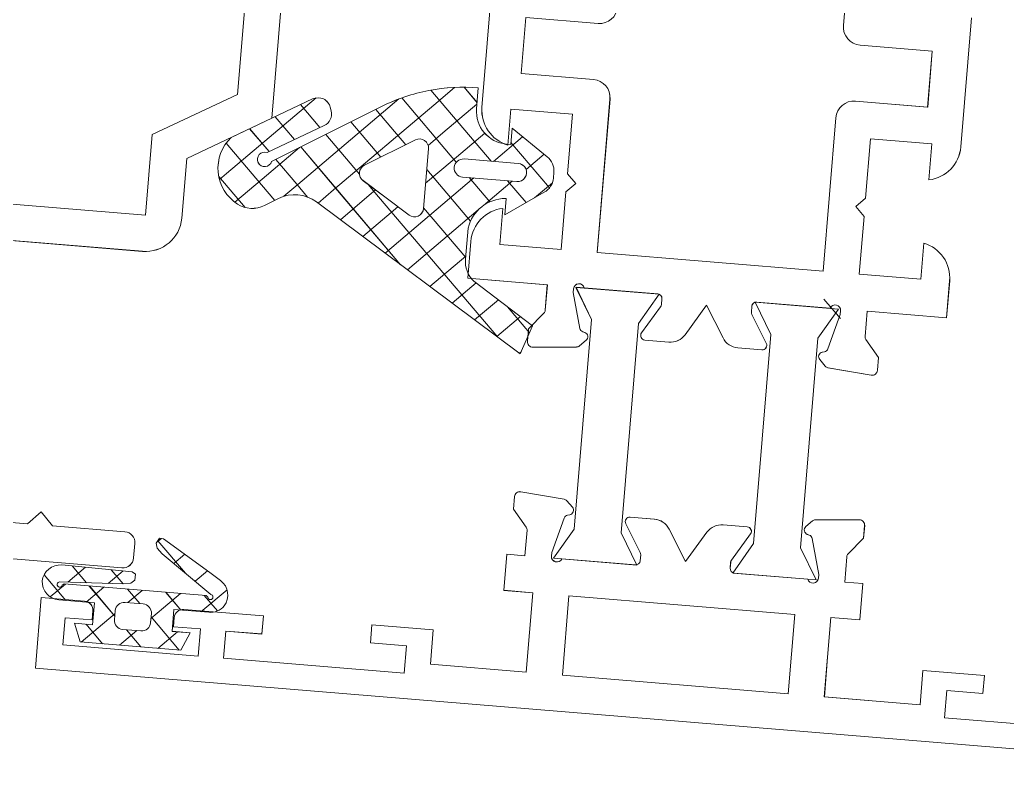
# Model space of a CAD drawing. Header units: millimetres. Extents: x 26282 to 30760, y 1404 to 4574.
# Drawn here: x 29356.2 to 29361.65, y 3486.74 to 3490.9 of the extents above; entities that cross this region are included whole.
import ezdxf

# ---------------------------------------------------------------- set-up
doc = ezdxf.new("R2010")
doc.units = ezdxf.units.MM
doc.header["$LTSCALE"] = 0.25
doc.layers.add('AB-DUV', color=4, linetype='Continuous', lineweight=50)
doc.layers.add('DOĞRAMA', color=30, linetype='Continuous', lineweight=20)

# ---------------------------------------------------------------- blocks, each defined once
blk = doc.blocks.new('CHD60E27', base_point=(-138.6, 7.85))
at = {"color": 1, "linetype": 'Continuous'}
for p, q in [((-115.729976, 50.516652), (-114.729976, 49.516652)), ((-115.729976, 50.516652), (-114.729976, 49.516652)), ((-137.2, 16.75), (-135.7, 16.75)), ((-135.7, 16.75), (-135.7, 15.25))]:
    blk.add_line(p, q, dxfattribs=at)
at = {"color": 40, "linetype": 'Continuous'}
for points in [[(-137.2, 68.05), (-137.2, 58.05), (-135.7, 58.05), (-135.7, 60.05), (-134.7, 60.05), (-134.7, 56.65), (-136.6, 56.65), (-136.6, 51.35), (-134.4, 51.35), (-132.2, 51.35), (-132.2, 52.95), (-130.2, 52.95), (-130.2, 51.95), (-128.790992, 51.95, 0.176327), (-128.630295, 52.008489), (-127.7, 52.789099), (-127, 52.789099, -0.43976), (-126.701142, 52.462953), (-126.911671, 50.056591, -0.176327), (-126.983943, 49.901604), (-127.323223, 49.562323, -0.577351), (-127.741481, 49.674394), (-127.772347, 49.789587, 0.267949), (-127.949124, 49.966363), (-129.9, 50.489099), (-130.1, 50.489099, 0.842899), (-130.2, 49.906257), (-130.2, 45.839099, 0.414213), (-129.949998, 45.589099), (-129.628806, 45.589099, 0.137838), (-129.498553, 45.625711), (-127.980252, 46.552487, -0.585341), (-127.6, 46.339099), (-127.6, 45.002615, -0.261351), (-128.07899, 44.149065), (-129.797634, 43.1), (-128.07899, 42.050935, -0.261351), (-127.6, 41.197385), (-127.6, 39.8609, -0.585341), (-127.980252, 39.647512), (-129.498554, 40.574288, 0.137838), (-129.628807, 40.6109), (-129.95, 40.6109, 0.414213), (-130.199999, 40.360899), (-130.2, 36.293743, 0.842899), (-130.1, 35.710901), (-129.9, 35.7109), (-127.949123, 36.233636, 0.267949), (-127.772347, 36.410413), (-127.741481, 36.525605, -0.577351), (-127.323223, 36.637676), (-126.983943, 36.298396, -0.176327), (-126.911671, 36.143409), (-126.701141, 33.737047, -0.43976), (-127, 33.4109), (-127.7, 33.4109), (-128.630295, 34.191511, 0.176327), (-128.790992, 34.25), (-130.2, 34.25), (-130.2, 33.25), (-132.2, 33.25), (-132.2, 34.85), (-136.6, 34.85), (-136.6, 29.55), (-134.7, 29.55), (-134.7, 26.15), (-135.7, 26.15), (-135.7, 28.15), (-137.2, 28.15), (-137.2, 18.15), (-135.7, 18.15), (-135.7, 20.15), (-134.7, 20.15), (-134.7, 15.75, -0.414213), (-135.199999, 15.25), (-135.7, 15.25), (-135.7, 16.75), (-137.2, 16.75), (-137.2, 9.25), (-135.7, 9.25), (-135.7, 10.75), (-135.2, 10.75, -0.414213), (-134.699999, 10.25), (-134.7, 7.85), (-138.6, 7.85), (-138.6, 7.85), (-138.6, 78.35)], [(-98.599999, 29.85), (-105.740408, 29.85, -0.356298), (-107.699999, 31.450001), (-105.7, 31.45), (-105.7, 34.85), (-109, 34.85), (-109.5, 35.35), (-110, 34.85), (-113.2, 34.85), (-113.2, 31.45), (-111.2, 31.45, -0.356298), (-113.159592, 29.85), (-115.2, 29.85), (-115.2, 34.25), (-116.609007, 34.25, 0.176327), (-116.769704, 34.191511), (-117.7, 33.4109), (-118.4, 33.4109, -0.43976), (-118.698859, 33.737047), (-118.488329, 36.143409, -0.176327), (-118.416057, 36.298397), (-118.076776, 36.637677, -0.577351), (-117.658519, 36.525604), (-117.627652, 36.410413, 0.267949), (-117.450876, 36.233636), (-115.5, 35.7109), (-115.3, 35.7109, 0.842899), (-115.2, 36.293744), (-115.2, 40.3609, 0.414213), (-115.45, 40.6109), (-115.771193, 40.6109, 0.137838), (-115.901446, 40.574288), (-117.419747, 39.647512, -0.585341), (-117.799999, 39.8609), (-117.8, 41.197384, -0.261351), (-117.32101, 42.050935), (-115.602366, 43.1), (-117.321009, 44.149064, -0.261351), (-117.8, 45.002615), (-117.8, 46.339099, -0.585341), (-117.419747, 46.552488), (-115.901445, 45.625712, 0.137838), (-115.771193, 45.5891), (-115.45, 45.589099, 0.414213), (-115.199999, 45.8391), (-115.2, 49.906257, 0.842899), (-115.3, 50.489099), (-115.5, 50.489099), (-117.450876, 49.966364, 0.267949), (-117.627653, 49.789587), (-117.658518, 49.674395, -0.577351), (-118.076776, 49.562322), (-118.416057, 49.901603, -0.176327), (-118.488329, 50.056591), (-118.698858, 52.462953, -0.43976), (-118.4, 52.789099), (-117.7, 52.789099), (-116.769704, 52.008489, 0.176327), (-116.609007, 51.95), (-115.2, 51.95), (-115.2, 56.35), (-113.159591, 56.35, -0.356297), (-111.199999, 54.75), (-113.2, 54.75), (-113.2, 51.35), (-110, 51.35), (-109.5, 50.85), (-109, 51.35), (-105.7, 51.35), (-105.7, 54.75), (-107.7, 54.75, -0.356297), (-105.740408, 56.35), (-98.6, 56.35, -0.414213)]]:
    blk.add_lwpolyline(points, format="xyb", dxfattribs=at)
blk.add_lwpolyline([(-80.6, 43.1), (-80.6, 49.35), (-99.6, 49.35, -0.414213), (-100.6, 50.35), (-100.6, 54.35), (-103.7, 54.35), (-103.7, 50.35, -0.414213), (-104.699999, 49.350001), (-113.2, 49.35), (-113.2, 36.85), (-104.7, 36.85, -0.414213), (-103.699999, 35.850001), (-103.7, 31.85), (-100.6, 31.85), (-100.6, 35.85, -0.414213), (-99.6, 36.85), (-80.6, 36.85), (-80.6, 43.1)], format="xyb", close=True, dxfattribs=at)
at = {"color": 4, "linetype": 'Continuous'}
for points in [[(-130.210348, 45.762166), (-128.497348, 46.762166), (-122.710348, 46.762166), (-116.923348, 46.762166), (-115.210348, 45.762166), (-115.210348, 50.362166), (-116.910348, 49.362166), (-122.710348, 49.362166), (-128.510348, 49.362166), (-130.210348, 50.362166), (-130.210348, 45.762166)], [(-128.497348, 39.437833), (-130.210348, 40.437833), (-130.210348, 35.837833), (-128.510348, 36.837833), (-122.710348, 36.837833), (-116.910348, 36.837833), (-115.210348, 35.837833), (-115.210348, 40.437833), (-116.923348, 39.437833), (-122.710348, 39.437833), (-128.497348, 39.437833)]]:
    blk.add_lwpolyline(points, close=True, dxfattribs=at)
at = {"color": 40, "linetype": 'Continuous'}
blk.add_lwpolyline([(-134.4, 49.35), (-136.6, 49.35), (-136.6, 36.85), (-132.2, 36.85), (-132.2, 49.35), (-134.4, 49.35)], close=True, dxfattribs=at)
blk = doc.blocks.new('CHD10-3111', base_point=(3855.389827, -8975.811796))
at = {"color": 40, "linetype": 'Continuous'}
blk.add_lwpolyline([(3855.389827, -8949.111796), (3879.389827, -8949.111796), (3879.389827, -8971.111796), (3877.889827, -8971.111796), (3877.889827, -8970.611796), (3875.789827, -8970.611796, 0.414276), (3875.289827, -8971.111902), (3875.289827, -8973.411796), (3875.891113, -8973.764938, -0.44986), (3875.948899, -8974.058621), (3874.687602, -8975.51474, -0.717959), (3873.789827, -8975.211796), (3873.789827, -8970.111796, -0.414242), (3874.789923, -8969.111796), (3876.40713, -8969.111796, 0.409111), (3877.406977, -8968.129248), (3877.703866, -8951.120522, 0.419335), (3877.203942, -8950.611796), (3858.289827, -8950.611796, 0.414214), (3857.789827, -8951.111796), (3857.789827, -8954.510299, 0.096347), (3857.826278, -8954.697709), (3862.331086, -8965.847499, -0.096289), (3862.789827, -8968.20752), (3862.789827, -8975.311796, -0.679855), (3861.925103, -8975.653814), (3860.044019, -8973.648631, -0.65679), (3860.189935, -8973.311796), (3861.289827, -8973.311796, 0.414214), (3861.489827, -8973.111796), (3861.489827, -8968.20752, 0.096295), (3861.125704, -8966.334383), (3856.526235, -8954.950297, -0.096289), (3856.489827, -8954.762994), (3856.489827, -8952.011796), (3855.389827, -8952.011796), (3855.389827, -8949.111796)], format="xyb", close=True, dxfattribs=at)
blk = doc.blocks.new('CHD60E28', base_point=(0, -82.8))
at = {"color": 40, "linetype": 'Continuous'}
for points in [[(7.9, -49.7), (7.9, -53.705341), (8.61934, -54.4), (7.9, -55.094658), (7.9, -59.1, -0.414213), (7.3, -59.699999), (6.5, -59.7, -0.414213), (5.9, -59.099999), (5.9, -49.7)], [(42.5, -65.3), (31.308076, -65.3), (28.71, -60.8), (25.4, -60.8, -0.414213), (23.4, -58.799999), (23.4, -48.4)]]:
    blk.add_lwpolyline(points, format="xyb", dxfattribs=at)
blk.add_lwpolyline([(65, -43.55084), (65, -28.301681, 0.414213), (62, -25.301681), (60, -25.30168), (60, -29), (25.4, -29), (25.4, -58.8), (29.864701, -58.8), (32.462777, -63.3), (38, -63.3), (38, -58.8), (65, -58.8), (65, -43.55084)], format="xyb", close=True, dxfattribs=at)
blk = doc.blocks.new('CHD50D23', base_point=(110.983776, 153.85743))
at = {"color": 1, "linetype": 'Continuous'}
for p, q in [((117.791548, 170.671326), (119.381447, 172.261226)), ((119.568875, 171.841832), (119.206204, 172.204502)), ((119.457419, 170.215877), (121.244586, 172.003044)), ((124.138771, 167.271936), (119.568875, 171.841832)), ((119.432791, 169.856596), (118.032092, 171.257294)), ((120.970782, 169.60792), (122.142332, 170.77947)), ((118.315634, 169.074092), (119.457419, 170.215877)), ((121.333881, 167.955505), (119.432791, 169.856596)), ((121.747604, 168.263422), (122.91966, 169.435477)), ((119.301305, 167.938443), (120.572703, 169.209841)), ((119.296707, 167.87136), (118.580823, 168.587243)), ((118.649877, 167.287015), (119.301305, 167.938443)), ((119.145191, 165.661009), (121.37384, 167.889658)), ((124.455498, 162.712568), (119.296707, 167.87136)), ((122.524426, 166.918923), (123.696988, 168.091485)), ((119.160623, 165.886123), (118.364104, 166.682642)), ((120.14134, 164.535837), (122.174977, 166.569474)), ((115.348278, 161.864095), (119.145191, 165.661009)), ((124.278265, 160.768481), (119.160623, 165.886123)), ((119.024539, 163.900887), (117.547506, 165.37792)), ((121.172168, 163.445345), (122.976114, 165.249291)), ((118.528593, 162.275512), (116.730908, 164.073197)), ((118.989078, 163.383575), (119.611946, 164.006444)), ((119.345191, 163.580234), (119.024539, 163.900887)), ((121.973305, 162.125161), (123.777251, 163.929107)), ((111.799457, 156.193954), (118.989078, 163.383575)), ((120.452072, 158.230713), (115.91431, 162.768475)), ((121.603057, 159.633594), (124.527445, 162.557981)), ((118.720503, 157.840961), (115.097712, 161.463753)), ((116.041968, 158.315145), (118.584254, 160.857431)), ((118.064864, 158.216721), (120.705574, 160.857431)), ((121.299351, 159.504754), (119.946674, 160.857431)), ((121.452072, 157.361288), (125.087016, 160.996232)), ((122.788808, 160.136617), (122.034401, 160.891024)), ((125.34237, 159.704376), (124.278265, 160.768481)), ((116.124999, 158.315145), (114.281114, 160.15903)), ((121.237452, 159.267988), (121.603057, 159.633594)), ((124.529431, 158.395995), (122.788808, 160.136617)), ((122.965684, 157.838422), (121.299351, 159.504754)), ((124.608099, 158.395995), (125.396213, 159.184109)), ((114.691525, 157.627299), (113.464516, 158.854308)), ((119.211984, 157.24252), (120.452072, 158.482608)), ((113.865869, 156.331635), (112.647918, 157.549586)), ((120.452072, 156.109392), (118.977527, 157.583937)), ((122.94395, 155.738834), (121.452072, 157.230713)), ((119.332913, 155.242129), (120.452072, 156.361288)), ((120.244395, 154.032291), (122.569534, 156.35743)), ((113.040212, 155.035971), (111.83132, 156.244863)), ((112.193401, 154.466577), (113.52755, 155.800727)), ((122.081038, 154.480426), (121.159141, 155.402323)), ((111.107571, 154.847292), (111.014722, 154.940141)), ((120.547923, 153.892221), (119.627241, 154.812903))]:
    blk.add_line(p, q, dxfattribs=at)
for points in [[(117.942326, 171.103172, -0.229763), (119.601084, 172.311706, -0.229763), (121.577, 171.756923), (124.065182, 167.454881, -0.472021), (123.686104, 166.442525), (123.493312, 166.376425, -0.353954), (122.651853, 166.698377), (120.910699, 169.711911, 2.506605), (120.443837, 169.422198), (123.974866, 163.603459, -0.068514), (125.058809, 161.099606, -0.068514), (125.425814, 158.395994), (124.268132, 158.395995, 0.414213), (122.468133, 156.595995), (122.468132, 156.35743), (123.368132, 156.35743), (121.951762, 154.2919, -0.247171), (121.127035, 153.857431), (120.80923, 153.85743, -0.247171), (119.984502, 154.2919), (118.568132, 156.35743), (119.468132, 156.35743), (119.468132, 156.395995, 0.347266), (117.672353, 158.315146), (115.962865, 158.315145, 0.239382), (114.781982, 157.769249), (112.588983, 154.327878), (110.983776, 154.890697), (118.422358, 166.775718, 0.283277), (118.436838, 168.874362), (117.984154, 169.620334, -0.264505), (117.942326, 171.103172)], [(118.960417, 162.96546), (118.120011, 161.622698, 0.58904), (118.543842, 160.857431), (121.854332, 160.857431, 0.584485), (122.281783, 161.616824), (120.652103, 164.302354, 0.558043), (119.800823, 164.308222), (118.960417, 162.96546)], [(120.952072, 159.35743, 0.414214), (120.452072, 158.85743), (120.452072, 155.85743, 1), (121.452072, 155.85743), (121.452072, 158.85743, 0.414214), (120.952072, 159.35743)]]:
    blk.add_lwpolyline(points, format="xyb", close=True, dxfattribs=at)
blk = doc.blocks.new('CHD40D08', base_point=(-2.21267, -2.905012))
at = {"color": 1, "linetype": 'Continuous'}
for p, q in [((0, 5.969856), (1.319355, 7.289211)), ((0.12533, 6.85077), (0.904473, 6.071627)), ((1.017205, 5.958895), (1.924654, 5.051445)), ((1.069674, 4.91821), (1.934707, 5.783243)), ((-2.21267, 4.946129), (-0.482761, 3.21622)), ((-2.21267, 3.757186), (-1.21267, 4.757186)), ((-0.632316, 3.21622), (0.904473, 4.753009)), ((0, 4.854779), (0.904473, 3.950306)), ((1.129836, 3.724943), (1.8882, 2.96658)), ((1.171493, 2.898708), (1.899747, 3.626962)), ((-2.21267, 2.824809), (-1.333018, 1.945157)), ((-2.21267, 1.635866), (-1.333018, 2.515518)), ((0.166981, 2.566478), (0.904473, 1.828986)), ((0.166982, 1.894197), (0.904473, 2.631688)), ((-2.21267, -0.485455), (-0.510996, 1.216219)), ((-0.604081, 1.21622), (0.039793, 0.572346)), ((2.045652, -0.469774), (3.706779, 1.191354)), ((3.601991, 1.252788), (3.846916, 1.007863)), ((-2.21267, 0.703488), (-1.21267, -0.296512)), ((0.039793, 0.572346), (0.904473, -0.292334)), ((0.061836, -0.332269), (0.904473, 0.510368)), ((2.524604, 0.208855), (3.086884, -0.353425)), ((0, -0.394105), (0.061836, -0.332269)), ((1.646901, -1.034763), (2.284292, -1.672154)), ((-0.000001, -1.509181), (0.092774, -1.601955)), ((0.092774, -1.601955), (1.325459, -2.834641)), ((0.115405, -2.400021), (0.904473, -1.610952))]:
    blk.add_line(p, q, dxfattribs=at)
for points in [[(3.56458, 1.274721), (3.853054, 1.105598), (3.839039, 0.882431), (2.197611, -1.814579), (1.801975, -2.439764, -0.413949), (0.422965, -2.750501, -0.119976), (0.112064, -2.393627, -0.119976), (-0.000001, -1.93378), (0, 0), (-1.21267, 0), (-1.21267, -1), (-2.21267, -0.565218), (-2.21267, 5.005452), (-1.21267, 5.396757), (-1.21267, 4.396757), (0, 4.396757), (0, 6.36622, -0.404548), (0.967353, 7.365686, -0.404548), (1.934706, 6.366219), (1.934707, 5.626366), (1.87951, 2.469611), (1.772015, 2.273538), (1.437813, 2.284888), (1.245523, 2.492312), (1.171532, 2.897929), (0.995458, 6.390233, 2.044702), (0.823804, 6.2417), (0.904473, 6.143585), (0.904473, -1.711145), (0.823804, -1.809259, 2.04471), (0.995459, -1.957792), (3.011747, 0.899087), (3.291174, 1.202272), (3.56458, 1.274721)], [(0.020535, 1.362666, 0.198912), (0.166982, 1.71622), (0.166981, 2.71622, 0.414213), (-0.333018, 3.21622), (-0.833018, 3.21622, 0.414213), (-1.333018, 2.71622), (-1.333018, 1.716219, 0.414213), (-0.833018, 1.21622), (-0.333018, 1.216219, 0.198912), (0.020535, 1.362666)]]:
    blk.add_lwpolyline(points, format="xyb", close=True, dxfattribs=at)
blk = doc.blocks.new('A$C3DEF5641')
at = {"layer": 'DOĞRAMA', "color": 163, "rotation": 90}
for name, p in [('CHD60E28', (451.083, 51.924)), ('CHD50D23', (449.332, 71.395)), ('CHD40D08', (433.332, 53.562))]:
    blk.add_blockref(name, p, dxfattribs=at)
at = {"layer": 'DOĞRAMA', "color": 163, "xscale": -1, "rotation": 270}
for name, p in [('CHD60E27', (423.083, 51.924)), ('CHD10-3111', (466.883, 87.924))]:
    blk.add_blockref(name, p, dxfattribs=at)
blk = doc.blocks.new('A$C187D15ED')
at = {"layer": 'DOĞRAMA', "color": 163, "xscale": 0.1, "yscale": 0.1, "zscale": 0.1, "rotation": 355.2754398313509}
blk.add_blockref('A$C3DEF5641', (9743.2711, 3280.6018, -134.2241), dxfattribs=at)
blk.add_blockref('A$C3DEF5641', (9743.2711, 3280.6018, -134.2241), dxfattribs=at)

msp = doc.modelspace()

# ---------------------------------------------------------------- block references
at = {"layer": 'AB-DUV', "ltscale": 100}
msp.add_blockref('A$C187D15ED', (19570.4239, 205.0275, 5.1264), dxfattribs=at)

# ---------------------------------------------------------------- next in the draw order: linework, layer by layer
at = {"layer": 'DOĞRAMA', "color": 1, "linetype": 'Continuous'}
for p, q in [((29358.5992, 3490.5228, -129.0977), (29358.4843, 3490.4255, -129.0977)), ((29358.5992, 3490.5228, -129.0977), (29358.4843, 3490.4255, -129.0977)), ((29358.7235, 3490.4388, -129.0977), (29358.6515, 3490.5238, -129.0977)), ((29358.7235, 3490.4388, -129.0977), (29358.6515, 3490.5238, -129.0977)), ((29357.8351, 3490.4651, -129.0977), (29357.342, 3490.0473, -129.0977)), ((29357.8351, 3490.4651, -129.0977), (29357.342, 3490.0473, -129.0977)), ((29358.5754, 3490.1495, -129.0977), (29358.3081, 3490.4651, -129.0977)), ((29358.5754, 3490.1495, -129.0977), (29358.3081, 3490.4651, -129.0977)), ((29358.8006, 3490.1158, -129.0977), (29358.4683, 3490.508, -129.0977)), ((29358.8006, 3490.1158, -129.0977), (29358.4683, 3490.508, -129.0977)), ((29358.2921, 3490.4592, -129.0977), (29357.7354, 3489.9875, -129.0977)), ((29358.2921, 3490.4592, -129.0977), (29357.7354, 3489.9875, -129.0977)), ((29357.8569, 3490.3013, -129.0977), (29357.7497, 3490.4279, -129.0977)), ((29357.8569, 3490.3013, -129.0977), (29357.7497, 3490.4279, -129.0977)), ((29358.4843, 3490.4255, -129.0977), (29357.9322, 3489.9576, -129.0977)), ((29358.4843, 3490.4255, -129.0977), (29357.9322, 3489.9576, -129.0977)), ((29358.7229, 3490.431, -129.0977), (29358.535, 3490.2718, -129.0977)), ((29358.7229, 3490.431, -129.0977), (29358.535, 3490.2718, -129.0977)), ((29357.7166, 3490.235, -129.0977), (29357.6094, 3490.3615, -129.0977)), ((29357.7166, 3490.235, -129.0977), (29357.6094, 3490.3615, -129.0977)), ((29358.3302, 3490.2069, -129.0977), (29358.1652, 3490.4016, -129.0977)), ((29358.3302, 3490.2069, -129.0977), (29358.1652, 3490.4016, -129.0977)), ((29358.192, 3490.138, -129.0977), (29358.0271, 3490.3326, -129.0977)), ((29358.192, 3490.138, -129.0977), (29358.0271, 3490.3326, -129.0977)), ((29357.5762, 3490.1687, -129.0977), (29357.4691, 3490.2951, -129.0977)), ((29357.5762, 3490.1687, -129.0977), (29357.4691, 3490.2951, -129.0977)), ((29358.0748, 3490.0442, -129.0977), (29357.8889, 3490.2636, -129.0977)), ((29358.0748, 3490.0442, -129.0977), (29357.8889, 3490.2636, -129.0977)), ((29358.535, 3490.2718, -129.0977), (29358.4536, 3490.2029, -129.0977)), ((29358.535, 3490.2718, -129.0977), (29358.4536, 3490.2029, -129.0977)), ((29358.7655, 3490.2705, -129.0977), (29358.5858, 3490.1182, -129.0977)), ((29358.7655, 3490.2705, -129.0977), (29358.5858, 3490.1182, -129.0977)), ((29358.9746, 3490.2511, -129.0977), (29358.8136, 3490.1147, -129.0977)), ((29358.9746, 3490.2511, -129.0977), (29358.8136, 3490.1147, -129.0977)), ((29357.5031, 3490.0228, -129.0977), (29357.3397, 3490.2157, -129.0977)), ((29357.5031, 3490.0228, -129.0977), (29357.3397, 3490.2157, -129.0977)), ((29357.9545, 3489.9542, -129.0977), (29357.7507, 3490.1947, -129.0977)), ((29357.9545, 3489.9542, -129.0977), (29357.7507, 3490.1947, -129.0977)), ((29359.1224, 3489.968, -129.0977), (29358.9099, 3490.2189, -129.0977)), ((29359.1224, 3489.968, -129.0977), (29358.9099, 3490.2189, -129.0977)), ((29357.7438, 3490.1912, -129.0977), (29357.5387, 3490.0174, -129.0977)), ((29357.7438, 3490.1912, -129.0977), (29357.5387, 3490.0174, -129.0977)), ((29358.6088, 3490.1101, -129.0977), (29358.5754, 3490.1495, -129.0977)), ((29358.6088, 3490.1101, -129.0977), (29358.5754, 3490.1495, -129.0977)), ((29359.0929, 3490.1547, -129.0977), (29358.9934, 3490.0704, -129.0977)), ((29359.0929, 3490.1547, -129.0977), (29358.9934, 3490.0704, -129.0977)), ((29357.7288, 3489.9885, -129.0977), (29357.6126, 3490.1257, -129.0977)), ((29357.7288, 3489.9885, -129.0977), (29357.6126, 3490.1257, -129.0977)), ((29358.5858, 3490.1182, -129.0977), (29358.4398, 3489.9945, -129.0977)), ((29358.5858, 3490.1182, -129.0977), (29358.4398, 3489.9945, -129.0977)), ((29357.444, 3489.8606, -129.0977), (29357.2986, 3490.0321, -129.0977)), ((29357.444, 3489.8606, -129.0977), (29357.2986, 3490.0321, -129.0977)), ((29357.342, 3490.0473, -129.0977), (29357.3029, 3490.0142, -129.0977)), ((29357.342, 3490.0473, -129.0977), (29357.3029, 3490.0142, -129.0977)), ((29358.6875, 3489.7852, -129.0977), (29358.4461, 3490.0702, -129.0977)), ((29358.6875, 3489.7852, -129.0977), (29358.4461, 3490.0702, -129.0977)), ((29357.5387, 3490.0174, -129.0977), (29357.3876, 3489.8894, -129.0977)), ((29357.5387, 3490.0174, -129.0977), (29357.3876, 3489.8894, -129.0977)), ((29357.6075, 3489.8996, -129.0977), (29357.5031, 3490.0228, -129.0977)), ((29357.6075, 3489.8996, -129.0977), (29357.5031, 3490.0228, -129.0977)), ((29357.7354, 3489.9875, -129.0977), (29357.6582, 3489.9221, -129.0977)), ((29357.7354, 3489.9875, -129.0977), (29357.6582, 3489.9221, -129.0977)), ((29357.7883, 3489.9182, -129.0977), (29357.7288, 3489.9885, -129.0977)), ((29357.7883, 3489.9182, -129.0977), (29357.7288, 3489.9885, -129.0977)), ((29358.1802, 3489.9199, -129.0977), (29358.1232, 3489.9871, -129.0977)), ((29358.1802, 3489.9199, -129.0977), (29358.1232, 3489.9871, -129.0977)), ((29358.7057, 3490.0233, -129.0977), (29358.2161, 3489.6084, -129.0977)), ((29358.7057, 3490.0233, -129.0977), (29358.2161, 3489.6084, -129.0977)), ((29358.794, 3489.8915, -129.0977), (29358.6806, 3490.0253, -129.0977)), ((29358.794, 3489.8915, -129.0977), (29358.6806, 3490.0253, -129.0977)), ((29358.9172, 3490.0058, -129.0977), (29358.7581, 3489.871, -129.0977)), ((29358.9172, 3490.0058, -129.0977), (29358.7581, 3489.871, -129.0977)), ((29358.9944, 3489.8871, -129.0977), (29358.8921, 3490.0079, -129.0977)), ((29358.9944, 3489.8871, -129.0977), (29358.8921, 3490.0079, -129.0977)), ((29359.1389, 3489.9971, -129.0977), (29359.0396, 3489.9129, -129.0977)), ((29359.1389, 3489.9971, -129.0977), (29359.0396, 3489.9129, -129.0977)), ((29357.9322, 3489.9576, -129.0977), (29357.8462, 3489.8848, -129.0977)), ((29357.9322, 3489.9576, -129.0977), (29357.8462, 3489.8848, -129.0977)), ((29358.3016, 3489.5445, -129.0977), (29357.9545, 3489.9542, -129.0977)), ((29358.3016, 3489.5445, -129.0977), (29357.9545, 3489.9542, -129.0977)), ((29358.1289, 3489.9277, -129.0977), (29357.9695, 3489.7927, -129.0977)), ((29358.1289, 3489.9277, -129.0977), (29357.9695, 3489.7927, -129.0977)), ((29358.1635, 3489.957, -129.0977), (29358.1289, 3489.9277, -129.0977)), ((29358.1635, 3489.957, -129.0977), (29358.1289, 3489.9277, -129.0977)), ((29358.8375, 3489.1442, -129.0977), (29358.1802, 3489.9199, -129.0977)), ((29358.8375, 3489.1442, -129.0977), (29358.1802, 3489.9199, -129.0977)), ((29358.2868, 3489.8649, -129.0977), (29358.0928, 3489.7005, -129.0977)), ((29358.2868, 3489.8649, -129.0977), (29358.0928, 3489.7005, -129.0977)), ((29358.7303, 3489.8475, -129.0977), (29358.3394, 3489.5163, -129.0977)), ((29358.7303, 3489.8475, -129.0977), (29358.3394, 3489.5163, -129.0977)), ((29358.661, 3489.5844, -129.0977), (29358.4286, 3489.8587, -129.0977)), ((29358.661, 3489.5844, -129.0977), (29358.4286, 3489.8587, -129.0977)), ((29358.6617, 3489.5927, -129.0977), (29358.4627, 3489.4241, -129.0977)), ((29358.6617, 3489.5927, -129.0977), (29358.4627, 3489.4241, -129.0977)), ((29358.7184, 3489.4442, -129.0977), (29358.586, 3489.332, -129.0977)), ((29358.7184, 3489.4442, -129.0977), (29358.586, 3489.332, -129.0977)), ((29358.8408, 3489.3512, -129.0977), (29358.7093, 3489.2399, -129.0977)), ((29358.8408, 3489.3512, -129.0977), (29358.7093, 3489.2399, -129.0977)), ((29360.7278, 3489.2472, -129.0977), (29360.6364, 3489.3551, -129.0977)), ((29360.7278, 3489.2472, -129.0977), (29360.6364, 3489.3551, -129.0977)), ((29360.7278, 3489.2472, -129.0977), (29360.6364, 3489.3551, -129.0977)), ((29360.7278, 3489.2472, -129.0977), (29360.6364, 3489.3551, -129.0977)), ((29359.0129, 3489.1692, -129.0977), (29358.8909, 3489.3131, -129.0977)), ((29359.0129, 3489.1692, -129.0977), (29358.8909, 3489.3131, -129.0977)), ((29358.9631, 3489.2583, -129.0977), (29358.8326, 3489.1478, -129.0977)), ((29358.9631, 3489.2583, -129.0977), (29358.8326, 3489.1478, -129.0977)), ((29358.966, 3489.0641, -129.0977), (29358.956, 3489.0556, -129.0977)), ((29358.966, 3489.0641, -129.0977), (29358.956, 3489.0556, -129.0977)), ((29356.9557, 3488.0119, -129.0977), (29356.9821, 3488.0343, -129.0977)), ((29356.9557, 3488.0119, -129.0977), (29356.9821, 3488.0343, -129.0977)), ((29357.1146, 3487.8426, -129.0977), (29356.9627, 3488.0219, -129.0977)), ((29357.1146, 3487.8426, -129.0977), (29356.9627, 3488.0219, -129.0977)), ((29357.0509, 3487.896, -129.0977), (29357.1115, 3487.9474, -129.0977)), ((29357.0509, 3487.896, -129.0977), (29357.1115, 3487.9474, -129.0977)), ((29356.4654, 3487.7931, -129.0977), (29356.5633, 3487.8761, -129.0977)), ((29356.4654, 3487.7931, -129.0977), (29356.5633, 3487.8761, -129.0977)), ((29356.5696, 3487.7898, -129.0977), (29356.4905, 3487.8831, -129.0977)), ((29356.5696, 3487.7898, -129.0977), (29356.4905, 3487.8831, -129.0977)), ((29356.689, 3487.7859, -129.0977), (29356.7708, 3487.8553, -129.0977)), ((29356.689, 3487.7859, -129.0977), (29356.7708, 3487.8553, -129.0977)), ((29356.7717, 3487.7833, -129.0977), (29356.7051, 3487.8619, -129.0977)), ((29356.7717, 3487.7833, -129.0977), (29356.7051, 3487.8619, -129.0977)), ((29357.1676, 3487.7983, -129.0977), (29357.2364, 3487.8565, -129.0977)), ((29357.1676, 3487.7983, -129.0977), (29357.2364, 3487.8565, -129.0977)), ((29356.4559, 3487.6918, -129.0977), (29356.3353, 3487.8342, -129.0977)), ((29356.4559, 3487.6918, -129.0977), (29356.3353, 3487.8342, -129.0977)), ((29356.3692, 3487.7116, -129.0977), (29356.4532, 3487.7828, -129.0977)), ((29356.3692, 3487.7116, -129.0977), (29356.4532, 3487.7828, -129.0977)), ((29356.5671, 3487.6826, -129.0977), (29356.6647, 3487.7653, -129.0977)), ((29356.5671, 3487.6826, -129.0977), (29356.6647, 3487.7653, -129.0977)), ((29356.7252, 3487.6061, -129.0977), (29356.5847, 3487.7719, -129.0977)), ((29356.7252, 3487.6061, -129.0977), (29356.5847, 3487.7719, -129.0977)), ((29356.8635, 3487.6749, -129.0977), (29356.7961, 3487.7545, -129.0977)), ((29356.8635, 3487.6749, -129.0977), (29356.7961, 3487.7545, -129.0977)), ((29356.7965, 3487.6804, -129.0977), (29356.8761, 3487.7479, -129.0977)), ((29356.7965, 3487.6804, -129.0977), (29356.8761, 3487.7479, -129.0977)), ((29357.2113, 3487.6387, -129.0977), (29357.3443, 3487.7514, -129.0977)), ((29357.2113, 3487.6387, -129.0977), (29357.3443, 3487.7514, -129.0977)), ((29356.9942, 3487.6513, -129.0977), (29357.0875, 3487.7304, -129.0977)), ((29356.9942, 3487.6513, -129.0977), (29357.0875, 3487.7304, -129.0977)), ((29357.0845, 3487.6461, -129.0977), (29357.0075, 3487.737, -129.0977)), ((29357.0845, 3487.6461, -129.0977), (29357.0075, 3487.737, -129.0977)), ((29357.291, 3487.6344, -129.0977), (29357.2189, 3487.7195, -129.0977)), ((29357.291, 3487.6344, -129.0977), (29357.2189, 3487.7195, -129.0977)), ((29356.9247, 3487.5925, -129.0977), (29356.9942, 3487.6513, -129.0977)), ((29356.9247, 3487.5925, -129.0977), (29356.9942, 3487.6513, -129.0977)), ((29357.0902, 3487.6394, -129.0977), (29357.0845, 3487.6461, -129.0977)), ((29357.0902, 3487.6394, -129.0977), (29357.0845, 3487.6461, -129.0977)), ((29357.2013, 3487.6302, -129.0977), (29357.2113, 3487.6387, -129.0977)), ((29357.2013, 3487.6302, -129.0977), (29357.2113, 3487.6387, -129.0977)), ((29356.5397, 3487.4629, -129.0977), (29356.7264, 3487.621, -129.0977)), ((29356.5397, 3487.4629, -129.0977), (29356.7264, 3487.621, -129.0977)), ((29357.0811, 3487.4181, -129.0977), (29356.9255, 3487.6017, -129.0977)), ((29357.0811, 3487.4181, -129.0977), (29356.9255, 3487.6017, -129.0977)), ((29356.6582, 3487.4531, -129.0977), (29356.5668, 3487.561, -129.0977)), ((29356.6582, 3487.4531, -129.0977), (29356.5668, 3487.561, -129.0977)), ((29356.7511, 3487.4454, -129.0977), (29356.8461, 3487.5258, -129.0977)), ((29356.7511, 3487.4454, -129.0977), (29356.8461, 3487.5258, -129.0977)), ((29356.8696, 3487.4356, -129.0977), (29356.7892, 3487.5305, -129.0977)), ((29356.8696, 3487.4356, -129.0977), (29356.7892, 3487.5305, -129.0977)), ((29357.1982, 3487.5351, -129.0977), (29357.0487, 3487.5474, -129.0977)), ((29357.1982, 3487.5351, -129.0977), (29357.0487, 3487.5474, -129.0977)), ((29357.1858, 3487.3856, -129.0977), (29357.1982, 3487.5351, -129.0977)), ((29357.1858, 3487.3856, -129.0977), (29357.1982, 3487.5351, -129.0977)), ((29356.9626, 3487.4279, -129.0977), (29357.0705, 3487.5194, -129.0977)), ((29356.9626, 3487.4279, -129.0977), (29357.0705, 3487.5194, -129.0977))]:
    msp.add_line(p, q, dxfattribs=at)
at = {"layer": 'DOĞRAMA', "color": 40, "linetype": 'Continuous', "elevation": -129.0977}
for points in [[(29355.7016, 3493.8899), (29354.1818, 3494.0155, 0.414213), (29353.8582, 3493.7413), (29353.8417, 3493.5419), (29354.2103, 3493.5115), (29353.9253, 3490.0632), (29356.8951, 3489.8178), (29356.9319, 3490.2627), (29357.4018, 3490.4846), (29357.4474, 3491.0364), (29356.9989, 3491.0735), (29357.2213, 3493.7643), (29355.7016, 3493.8899)], [(29355.7016, 3493.8899), (29354.1818, 3494.0155, 0.414213), (29353.8582, 3493.7413), (29353.8417, 3493.5419), (29354.2103, 3493.5115), (29353.9253, 3490.0632), (29356.8951, 3489.8178), (29356.9319, 3490.2627), (29357.4018, 3490.4846), (29357.4474, 3491.0364), (29356.9989, 3491.0735), (29357.2213, 3493.7643), (29355.7016, 3493.8899)], [(29360.278, 3492.8093), (29360.9009, 3492.7578), (29360.7444, 3490.8643, 0.414213), (29360.8358, 3490.7564), (29361.2345, 3490.7234), (29361.209, 3490.4145), (29360.8103, 3490.4474, 0.414213), (29360.7024, 3490.356), (29360.6324, 3489.5089), (29359.3867, 3489.6119), (29359.4567, 3490.459, 0.414213), (29359.3652, 3490.5669), (29358.9666, 3490.5998), (29358.9921, 3490.9088), (29359.3908, 3490.8758, 0.414213), (29359.4987, 3490.9672), (29359.6552, 3492.8608), (29360.278, 3492.8093)], [(29360.278, 3492.8093), (29360.9009, 3492.7578), (29360.7444, 3490.8643, 0.414213), (29360.8358, 3490.7564), (29361.2345, 3490.7234), (29361.209, 3490.4145), (29360.8103, 3490.4474, 0.414213), (29360.7024, 3490.356), (29360.6324, 3489.5089), (29359.3867, 3489.6119), (29359.4567, 3490.459, 0.414213), (29359.3652, 3490.5669), (29358.9666, 3490.5998), (29358.9921, 3490.9088), (29359.3908, 3490.8758, 0.414213), (29359.4987, 3490.9672), (29359.6552, 3492.8608), (29360.278, 3492.8093)]]:
    msp.add_lwpolyline(points, format="xyb", close=True, dxfattribs=at)
for points in [[(29357.6838, 3491.4684), (29357.5916, 3490.353), (29357.1217, 3490.1312), (29357.0945, 3489.8013, -0.414213), (29356.8787, 3489.6185), (29355.8422, 3489.7041)], [(29357.6838, 3491.4684), (29357.5916, 3490.353), (29357.1217, 3490.1312), (29357.0945, 3489.8013, -0.414213), (29356.8787, 3489.6185), (29355.8422, 3489.7041)], [(29358.8093, 3491.1246), (29358.7505, 3490.4129, 0.356298), (29358.8938, 3490.2045), (29358.9103, 3490.4038), (29359.2491, 3490.3758), (29359.2219, 3490.0469), (29359.2676, 3489.993), (29359.2137, 3489.9473), (29359.1873, 3489.6283), (29358.8485, 3489.6563), (29358.865, 3489.8557, 0.356298), (29358.6894, 3489.6736), (29358.6726, 3489.4702), (29359.1111, 3489.434), (29359.0995, 3489.2935, -0.176327), (29359.0923, 3489.278), (29359.0068, 3489.1917), (29359.0011, 3489.122, 0.43976), (29359.0311, 3489.0895), (29359.2727, 3489.0907, 0.176327), (29359.2887, 3489.0966), (29359.3253, 3489.1276, 0.577351), (29359.3176, 3489.1702), (29359.3064, 3489.1742, -0.267949), (29359.2902, 3489.1933), (29359.2542, 3489.392), (29359.2558, 3489.412, -0.842899), (29359.3147, 3489.4171), (29359.7201, 3489.3836, -0.414213), (29359.7429, 3489.3567), (29359.7403, 3489.3246, -0.137838), (29359.7356, 3489.312), (29359.6307, 3489.1683, 0.585341), (29359.6488, 3489.1286), (29359.782, 3489.1176, 0.261351), (29359.871, 3489.1583), (29359.9897, 3489.321), (29360.0801, 3489.141, 0.261351), (29360.1613, 3489.0863), (29360.2945, 3489.0753, 0.585341), (29360.3189, 3489.1114), (29360.239, 3489.2704, -0.137838), (29360.2364, 3489.2836), (29360.2391, 3489.3157, -0.414213), (29360.266, 3489.3385), (29360.6714, 3489.305, -0.842899), (29360.7286, 3489.2902), (29360.727, 3489.2703), (29360.6588, 3489.0802, -0.267949), (29360.6397, 3489.064), (29360.628, 3489.0619, 0.577351), (29360.6134, 3489.0211), (29360.6444, 3488.9845, 0.176327), (29360.6593, 3488.9761), (29360.8974, 3488.9353, 0.43976), (29360.9323, 3488.9624), (29360.9381, 3489.0321), (29360.868, 3489.1313, -0.176327), (29360.8634, 3489.1478), (29360.8751, 3489.2882), (29361.3136, 3489.2519), (29361.3304, 3489.4553, 0.356297), (29361.187, 3489.6638), (29361.1706, 3489.4644), (29360.8317, 3489.4924), (29360.8581, 3489.8114), (29360.8124, 3489.8653), (29360.8663, 3489.911), (29360.8935, 3490.2399), (29361.2323, 3490.2119), (29361.2159, 3490.0126, 0.356297), (29361.3915, 3490.1947), (29361.4503, 3490.9063, 0.414213)], [(29358.8093, 3491.1246), (29358.7505, 3490.4129, 0.356298), (29358.8938, 3490.2045), (29358.9103, 3490.4038), (29359.2491, 3490.3758), (29359.2219, 3490.0469), (29359.2676, 3489.993), (29359.2137, 3489.9473), (29359.1873, 3489.6283), (29358.8485, 3489.6563), (29358.865, 3489.8557, 0.356298), (29358.6894, 3489.6736), (29358.6726, 3489.4702), (29359.1111, 3489.434), (29359.0995, 3489.2935, -0.176327), (29359.0923, 3489.278), (29359.0068, 3489.1917), (29359.0011, 3489.122, 0.43976), (29359.0311, 3489.0895), (29359.2727, 3489.0907, 0.176327), (29359.2887, 3489.0966), (29359.3253, 3489.1276, 0.577351), (29359.3176, 3489.1702), (29359.3064, 3489.1742, -0.267949), (29359.2902, 3489.1933), (29359.2542, 3489.392), (29359.2558, 3489.412, -0.842899), (29359.3147, 3489.4171), (29359.7201, 3489.3836, -0.414213), (29359.7429, 3489.3567), (29359.7403, 3489.3246, -0.137838), (29359.7356, 3489.312), (29359.6307, 3489.1683, 0.585341), (29359.6488, 3489.1286), (29359.782, 3489.1176, 0.261351), (29359.871, 3489.1583), (29359.9897, 3489.321), (29360.0801, 3489.141, 0.261351), (29360.1613, 3489.0863), (29360.2945, 3489.0753, 0.585341), (29360.3189, 3489.1114), (29360.239, 3489.2704, -0.137838), (29360.2364, 3489.2836), (29360.2391, 3489.3157, -0.414213), (29360.266, 3489.3385), (29360.6714, 3489.305, -0.842899), (29360.7286, 3489.2902), (29360.727, 3489.2703), (29360.6588, 3489.0802, -0.267949), (29360.6397, 3489.064), (29360.628, 3489.0619, 0.577351), (29360.6134, 3489.0211), (29360.6444, 3488.9845, 0.176327), (29360.6593, 3488.9761), (29360.8974, 3488.9353, 0.43976), (29360.9323, 3488.9624), (29360.9381, 3489.0321), (29360.868, 3489.1313, -0.176327), (29360.8634, 3489.1478), (29360.8751, 3489.2882), (29361.3136, 3489.2519), (29361.3304, 3489.4553, 0.356297), (29361.187, 3489.6638), (29361.1706, 3489.4644), (29360.8317, 3489.4924), (29360.8581, 3489.8114), (29360.8124, 3489.8653), (29360.8663, 3489.911), (29360.8935, 3490.2399), (29361.2323, 3490.2119), (29361.2159, 3490.0126, 0.356297), (29361.3915, 3490.1947), (29361.4503, 3490.9063, 0.414213)], [(29362.2984, 3486.963), (29361.3018, 3487.0454), (29361.3141, 3487.1949), (29361.5134, 3487.1784), (29361.5217, 3487.2781), (29361.1828, 3487.3061), (29361.1672, 3487.1167), (29360.639, 3487.1604), (29360.6571, 3487.3796), (29360.6752, 3487.5989), (29360.8347, 3487.5857), (29360.8512, 3487.785), (29360.7515, 3487.7933), (29360.7631, 3487.9337, -0.176327), (29360.7703, 3487.9492), (29360.8557, 3488.0355), (29360.8615, 3488.1053, 0.43976), (29360.8314, 3488.1377), (29360.5899, 3488.1366, 0.176327), (29360.5738, 3488.1307), (29360.5372, 3488.0996, 0.577351), (29360.545, 3488.057), (29360.5562, 3488.053, -0.267949), (29360.5724, 3488.0339), (29360.6084, 3487.8352), (29360.6067, 3487.8153, -0.842899), (29360.5478, 3487.8101), (29360.1425, 3487.8436, -0.414213), (29360.1196, 3487.8706), (29360.1223, 3487.9026, -0.137838), (29360.127, 3487.9153), (29360.2319, 3488.059, 0.585341), (29360.2137, 3488.0986), (29360.0805, 3488.1096, 0.261351), (29359.9915, 3488.0689), (29359.8728, 3487.9063), (29359.7824, 3488.0862, 0.261351), (29359.7013, 3488.141), (29359.5681, 3488.152, 0.585341), (29359.5437, 3488.1158), (29359.6236, 3487.9569, -0.137838), (29359.6261, 3487.9436), (29359.6235, 3487.9116, -0.414213), (29359.5965, 3487.8887), (29359.1912, 3487.9222, -0.842899), (29359.1339, 3487.937), (29359.1356, 3487.9569), (29359.2037, 3488.147, -0.267949), (29359.2228, 3488.1632), (29359.2346, 3488.1653, 0.577351), (29359.2492, 3488.2061), (29359.2181, 3488.2427, 0.176327), (29359.2033, 3488.2512), (29358.9652, 3488.292, 0.43976), (29358.9302, 3488.2649), (29358.9245, 3488.1951), (29358.9946, 3488.096, -0.176327), (29358.9991, 3488.0795), (29358.9875, 3487.9391), (29358.8879, 3487.9473), (29358.8714, 3487.748), (29359.0308, 3487.7348), (29358.9946, 3487.2963), (29358.4664, 3487.3399), (29358.482, 3487.5293), (29358.1432, 3487.5573), (29358.135, 3487.4576), (29358.3343, 3487.4412), (29358.3219, 3487.2917), (29357.3253, 3487.374), (29357.3377, 3487.5235), (29357.537, 3487.5071), (29357.5452, 3487.6067), (29357.1067, 3487.643, 0.414213), (29357.0528, 3487.5973), (29357.0487, 3487.5474), (29357.1982, 3487.5351), (29357.1858, 3487.3856), (29356.4384, 3487.4474), (29356.4507, 3487.5968), (29356.6002, 3487.5845), (29356.6043, 3487.6343, 0.414213), (29356.5586, 3487.6883), (29356.3194, 3487.708), (29356.2873, 3487.3194), (29356.2873, 3487.3194), (29363.3133, 3486.7387)], [(29362.2984, 3486.963), (29361.3018, 3487.0454), (29361.3141, 3487.1949), (29361.5134, 3487.1784), (29361.5217, 3487.2781), (29361.1828, 3487.3061), (29361.1672, 3487.1167), (29360.639, 3487.1604), (29360.6571, 3487.3796), (29360.6752, 3487.5989), (29360.8347, 3487.5857), (29360.8512, 3487.785), (29360.7515, 3487.7933), (29360.7631, 3487.9337, -0.176327), (29360.7703, 3487.9492), (29360.8557, 3488.0355), (29360.8615, 3488.1053, 0.43976), (29360.8314, 3488.1377), (29360.5899, 3488.1366, 0.176327), (29360.5738, 3488.1307), (29360.5372, 3488.0996, 0.577351), (29360.545, 3488.057), (29360.5562, 3488.053, -0.267949), (29360.5724, 3488.0339), (29360.6084, 3487.8352), (29360.6067, 3487.8153, -0.842899), (29360.5478, 3487.8101), (29360.1425, 3487.8436, -0.414213), (29360.1196, 3487.8706), (29360.1223, 3487.9026, -0.137838), (29360.127, 3487.9153), (29360.2319, 3488.059, 0.585341), (29360.2137, 3488.0986), (29360.0805, 3488.1096, 0.261351), (29359.9915, 3488.0689), (29359.8728, 3487.9063), (29359.7824, 3488.0862, 0.261351), (29359.7013, 3488.141), (29359.5681, 3488.152, 0.585341), (29359.5437, 3488.1158), (29359.6236, 3487.9569, -0.137838), (29359.6261, 3487.9436), (29359.6235, 3487.9116, -0.414213), (29359.5965, 3487.8887), (29359.1912, 3487.9222, -0.842899), (29359.1339, 3487.937), (29359.1356, 3487.9569), (29359.2037, 3488.147, -0.267949), (29359.2228, 3488.1632), (29359.2346, 3488.1653, 0.577351), (29359.2492, 3488.2061), (29359.2181, 3488.2427, 0.176327), (29359.2033, 3488.2512), (29358.9652, 3488.292, 0.43976), (29358.9302, 3488.2649), (29358.9245, 3488.1951), (29358.9946, 3488.096, -0.176327), (29358.9991, 3488.0795), (29358.9875, 3487.9391), (29358.8879, 3487.9473), (29358.8714, 3487.748), (29359.0308, 3487.7348), (29358.9946, 3487.2963), (29358.4664, 3487.3399), (29358.482, 3487.5293), (29358.1432, 3487.5573), (29358.135, 3487.4576), (29358.3343, 3487.4412), (29358.3219, 3487.2917), (29357.3253, 3487.374), (29357.3377, 3487.5235), (29357.537, 3487.5071), (29357.5452, 3487.6067), (29357.1067, 3487.643, 0.414213), (29357.0528, 3487.5973), (29357.0487, 3487.5474), (29357.1982, 3487.5351), (29357.1858, 3487.3856), (29356.4384, 3487.4474), (29356.4507, 3487.5968), (29356.6002, 3487.5845), (29356.6043, 3487.6343, 0.414213), (29356.5586, 3487.6883), (29356.3194, 3487.708), (29356.2873, 3487.3194), (29356.2873, 3487.3194), (29363.3133, 3486.7387)], [(29355.8441, 3488.1487), (29356.2433, 3488.1157), (29356.3184, 3488.1817), (29356.3817, 3488.1042), (29356.7809, 3488.0713, -0.414213), (29356.8358, 3488.0065), (29356.8292, 3487.9268, -0.414213), (29356.7644, 3487.8719), (29355.8276, 3487.9494)], [(29355.8441, 3488.1487), (29356.2433, 3488.1157), (29356.3184, 3488.1817), (29356.3817, 3488.1042), (29356.7809, 3488.0713, -0.414213), (29356.8358, 3488.0065), (29356.8292, 3487.9268, -0.414213), (29356.7644, 3487.8719), (29355.8276, 3487.9494)]]:
    msp.add_lwpolyline(points, format="xyb", dxfattribs=at)
at = {"layer": 'DOĞRAMA', "color": 1, "linetype": 'Continuous', "elevation": -129.0977}
for points in [[(29357.4022, 3489.8792, -0.229763), (29357.2954, 3490.0544, -0.229763), (29357.367, 3490.2468), (29357.8162, 3490.4593, -0.472021), (29357.914, 3490.4132), (29357.919, 3490.3934, -0.353954), (29357.88, 3490.3122), (29357.5653, 3490.1635, 2.506605), (29357.5903, 3490.1146), (29358.1993, 3490.4186, -0.068514), (29358.4578, 3490.506, -0.068514), (29358.7302, 3490.5203), (29358.7207, 3490.4049, 0.414213), (29358.8853, 3490.2107), (29358.909, 3490.2087), (29358.9165, 3490.2984), (29359.1106, 3490.1403, -0.247171), (29359.1471, 3490.0545), (29359.1445, 3490.0228, -0.247171), (29359.0944, 3489.9442), (29358.8769, 3489.8201), (29358.8843, 3489.9098), (29358.8805, 3489.9101, 0.347266), (29358.6744, 3489.7469), (29358.6604, 3489.5766, 0.239382), (29358.705, 3489.4544), (29359.0299, 3489.2075), (29358.9606, 3489.0521), (29357.8374, 3489.8914, 0.283277), (29357.6284, 3489.9101), (29357.5503, 3489.8711, -0.264505), (29357.4022, 3489.8792)], [(29357.4022, 3489.8792, -0.229763), (29357.2954, 3490.0544, -0.229763), (29357.367, 3490.2468), (29357.8162, 3490.4593, -0.472021), (29357.914, 3490.4132), (29357.919, 3490.3934, -0.353954), (29357.88, 3490.3122), (29357.5653, 3490.1635, 2.506605), (29357.5903, 3490.1146), (29358.1993, 3490.4186, -0.068514), (29358.4578, 3490.506, -0.068514), (29358.7302, 3490.5203), (29358.7207, 3490.4049, 0.414213), (29358.8853, 3490.2107), (29358.909, 3490.2087), (29358.9165, 3490.2984), (29359.1106, 3490.1403, -0.247171), (29359.1471, 3490.0545), (29359.1445, 3490.0228, -0.247171), (29359.0944, 3489.9442), (29358.8769, 3489.8201), (29358.8843, 3489.9098), (29358.8805, 3489.9101, 0.347266), (29358.6744, 3489.7469), (29358.6604, 3489.5766, 0.239382), (29358.705, 3489.4544), (29359.0299, 3489.2075), (29358.9606, 3489.0521), (29357.8374, 3489.8914, 0.283277), (29357.6284, 3489.9101), (29357.5503, 3489.8711, -0.264505), (29357.4022, 3489.8792)], [(29358.2216, 3489.9136), (29358.3485, 3489.8188, 0.58904), (29358.4282, 3489.8547), (29358.4555, 3490.1846, 0.584485), (29358.3834, 3490.2335), (29358.1023, 3490.0932, 0.558043), (29358.0947, 3490.0084), (29358.2216, 3489.9136)], [(29358.2216, 3489.9136), (29358.3485, 3489.8188, 0.58904), (29358.4282, 3489.8547), (29358.4555, 3490.1846, 0.584485), (29358.3834, 3490.2335), (29358.1023, 3490.0932, 0.558043), (29358.0947, 3490.0084), (29358.2216, 3489.9136)], [(29358.5976, 3490.0824, 0.414214), (29358.6433, 3490.0284), (29358.9423, 3490.0037, 1), (29358.9505, 3490.1034), (29358.6515, 3490.1281, 0.414214), (29358.5976, 3490.0824)], [(29358.5976, 3490.0824, 0.414214), (29358.6433, 3490.0284), (29358.9423, 3490.0037, 1), (29358.9505, 3490.1034), (29358.6515, 3490.1281, 0.414214), (29358.5976, 3490.0824)], [(29356.9532, 3488.0084), (29356.9724, 3488.0357), (29356.9946, 3488.0325), (29357.2498, 3487.8467), (29357.3089, 3487.8021, -0.413949), (29357.3285, 3487.6621, -0.119976), (29357.2904, 3487.6341, -0.119976), (29357.2436, 3487.6267), (29357.0509, 3487.6426), (29357.0409, 3487.5218), (29357.1406, 3487.5136), (29357.089, 3487.4175), (29356.5338, 3487.4634), (29356.5031, 3487.5662), (29356.6027, 3487.558), (29356.6127, 3487.6789), (29356.4164, 3487.6951, -0.404548), (29356.3248, 3487.7997, -0.404548), (29356.4324, 3487.8879), (29356.5061, 3487.8818), (29356.8203, 3487.8503), (29356.8389, 3487.838), (29356.835, 3487.8048), (29356.8128, 3487.7873), (29356.7717, 3487.7833), (29356.4222, 3487.7945, 2.044702), (29356.4356, 3487.7762), (29356.4461, 3487.7834), (29357.2289, 3487.7187), (29357.238, 3487.7098, 2.04471), (29357.2542, 3487.7257), (29356.9861, 3487.9502), (29356.9582, 3487.9805), (29356.9532, 3488.0084)], [(29356.9532, 3488.0084), (29356.9724, 3488.0357), (29356.9946, 3488.0325), (29357.2498, 3487.8467), (29357.3089, 3487.8021, -0.413949), (29357.3285, 3487.6621, -0.119976), (29357.2904, 3487.6341, -0.119976), (29357.2436, 3487.6267), (29357.0509, 3487.6426), (29357.0409, 3487.5218), (29357.1406, 3487.5136), (29357.089, 3487.4175), (29356.5338, 3487.4634), (29356.5031, 3487.5662), (29356.6027, 3487.558), (29356.6127, 3487.6789), (29356.4164, 3487.6951, -0.404548), (29356.3248, 3487.7997, -0.404548), (29356.4324, 3487.8879), (29356.5061, 3487.8818), (29356.8203, 3487.8503), (29356.8389, 3487.838), (29356.835, 3487.8048), (29356.8128, 3487.7873), (29356.7717, 3487.7833), (29356.4222, 3487.7945, 2.044702), (29356.4356, 3487.7762), (29356.4461, 3487.7834), (29357.2289, 3487.7187), (29357.238, 3487.7098, 2.04471), (29357.2542, 3487.7257), (29356.9861, 3487.9502), (29356.9582, 3487.9805), (29356.9532, 3488.0084)], [(29356.9153, 3487.6559, 0.198912), (29356.8812, 3487.6734), (29356.7816, 3487.6817, 0.414213), (29356.7276, 3487.6359), (29356.7235, 3487.5861, 0.414213), (29356.7692, 3487.5322), (29356.8689, 3487.5239, 0.414213), (29356.9228, 3487.5696), (29356.9269, 3487.6195, 0.198912), (29356.9153, 3487.6559)], [(29356.9153, 3487.6559, 0.198912), (29356.8812, 3487.6734), (29356.7816, 3487.6817, 0.414213), (29356.7276, 3487.6359), (29356.7235, 3487.5861, 0.414213), (29356.7692, 3487.5322), (29356.8689, 3487.5239, 0.414213), (29356.9228, 3487.5696), (29356.9269, 3487.6195, 0.198912), (29356.9153, 3487.6559)]]:
    msp.add_lwpolyline(points, format="xyb", close=True, dxfattribs=at)
at = {"layer": 'DOĞRAMA', "color": 4, "linetype": 'Continuous', "elevation": -129.0977}
for points in [[(29359.5186, 3488.066), (29359.6041, 3487.8871), (29359.1457, 3487.925), (29359.2593, 3488.0861), (29359.3071, 3488.6642), (29359.3549, 3489.2422), (29359.2692, 3489.4199), (29359.7277, 3489.382), (29359.6139, 3489.2195), (29359.5662, 3488.6428), (29359.5186, 3488.066)], [(29359.5186, 3488.066), (29359.6041, 3487.8871), (29359.1457, 3487.925), (29359.2593, 3488.0861), (29359.3071, 3488.6642), (29359.3549, 3489.2422), (29359.2692, 3489.4199), (29359.7277, 3489.382), (29359.6139, 3489.2195), (29359.5662, 3488.6428), (29359.5186, 3488.066)], [(29360.1347, 3487.8432), (29360.2485, 3488.0057), (29360.2962, 3488.5824), (29360.3438, 3489.1592), (29360.2583, 3489.3381), (29360.7167, 3489.3002), (29360.6031, 3489.139), (29360.5553, 3488.561), (29360.5075, 3487.983), (29360.5932, 3487.8053), (29360.1347, 3487.8432)], [(29360.1347, 3487.8432), (29360.2485, 3488.0057), (29360.2962, 3488.5824), (29360.3438, 3489.1592), (29360.2583, 3489.3381), (29360.7167, 3489.3002), (29360.6031, 3489.139), (29360.5553, 3488.561), (29360.5075, 3487.983), (29360.5932, 3487.8053), (29360.1347, 3487.8432)]]:
    msp.add_lwpolyline(points, close=True, dxfattribs=at)
at = {"layer": 'DOĞRAMA', "color": 40, "linetype": 'Continuous', "elevation": -129.0977}
msp.add_lwpolyline([(29360.4578, 3487.3961), (29360.4397, 3487.1769), (29359.1939, 3487.2798), (29359.2302, 3487.7183), (29360.4759, 3487.6154), (29360.4578, 3487.3961)], close=True, dxfattribs=at)
msp.add_lwpolyline([(29360.4578, 3487.3961), (29360.4397, 3487.1769), (29359.1939, 3487.2798), (29359.2302, 3487.7183), (29360.4759, 3487.6154), (29360.4578, 3487.3961)], close=True, dxfattribs=at)

doc.saveas('drawing.dxf')
